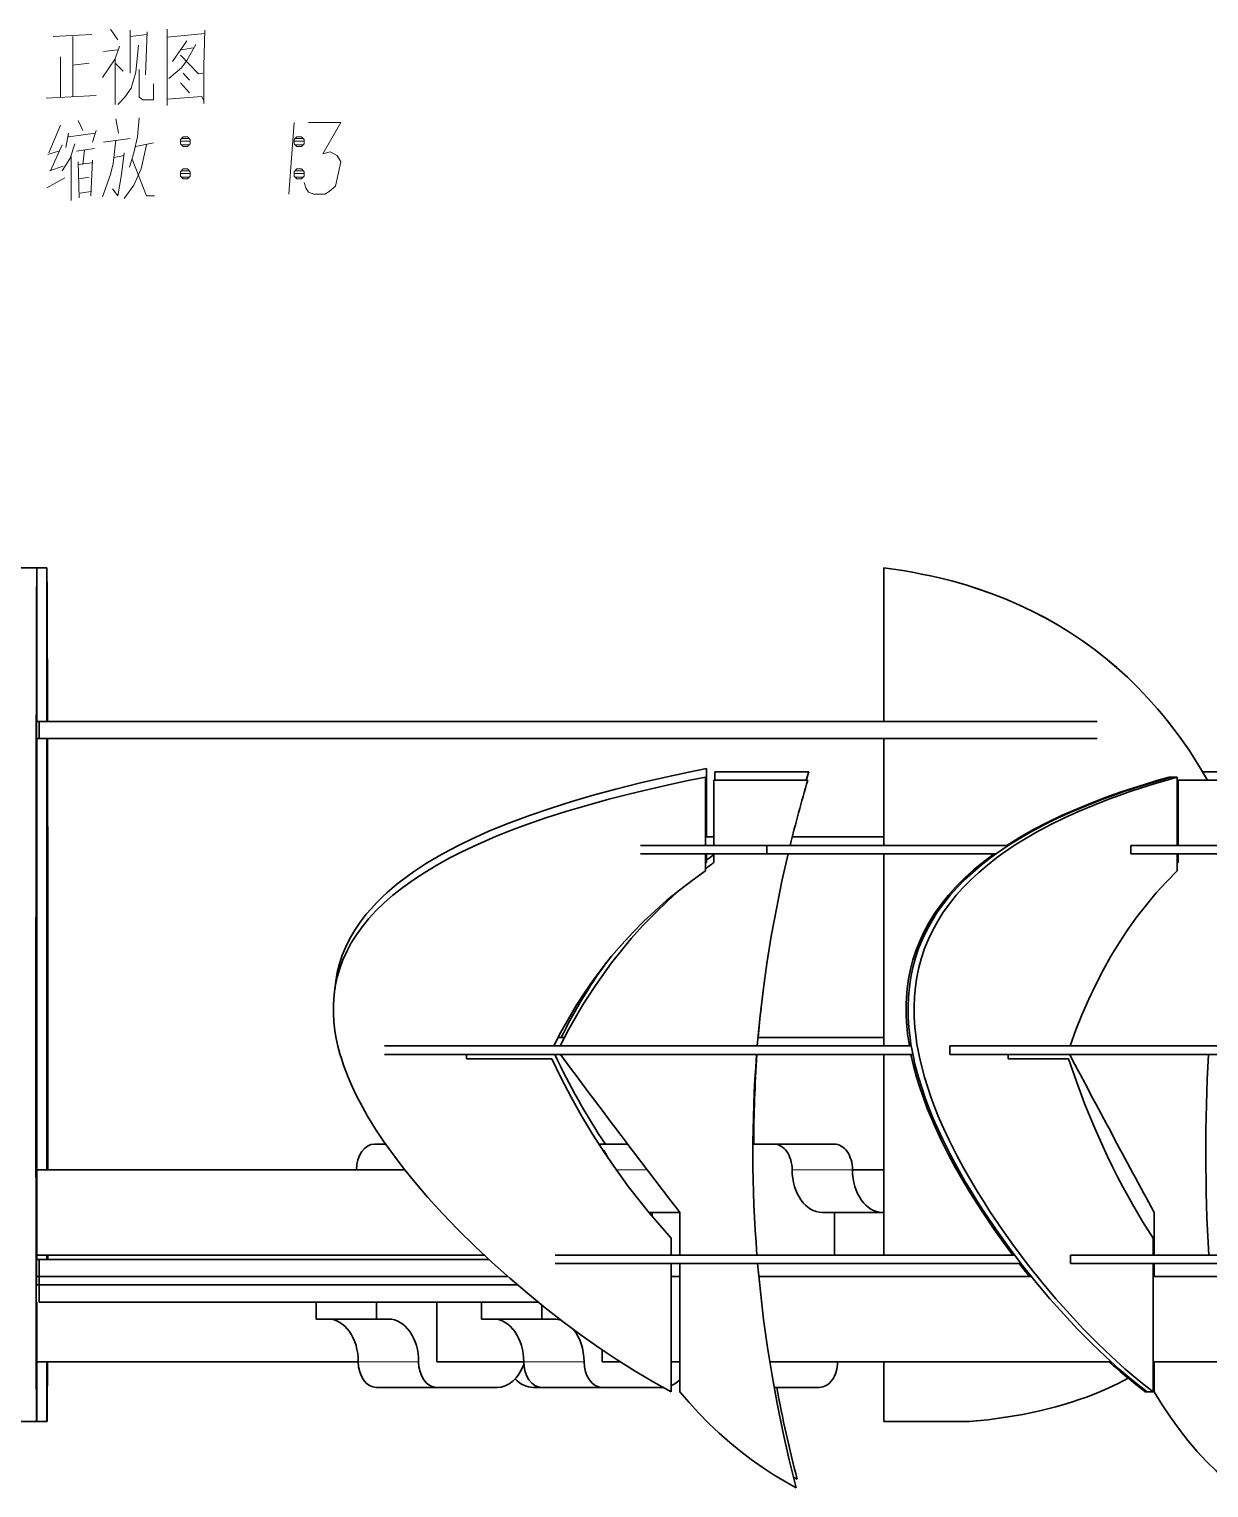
# Model space of a CAD drawing. Extents: x 95 to 1141, y 12 to 831.
# Drawn here: x 572.8 to 618.9, y 72.5 to 129.5 of the extents above; entities that cross this region are included whole.
import ezdxf

# ---------------------------------------------------------------- set-up
doc = ezdxf.new("R2010")
doc.units = 0

msp = doc.modelspace()

# ---------------------------------------------------------------- linework, layer by layer
at = {"color": 7, "lineweight": 35, "ltscale": 0.016667}
for p, q in [((573.1, 108.436), (572.433, 108.436)), ((573.093, 102.436), (573.093, 101.769)), ((573.191, 101.769), (573.191, 102.436)), ((599.216, 97.269), (599.216, 96.603)), ((617.643, 97.269), (617.643, 96.603)), ((597.883, 82.269), (597.883, 81.603)), ((616.7, 82.269), (616.7, 81.603)), ((584.007, 79.103), (584.007, 79.769)), ((586.364, 79.103), (586.364, 79.769)), ((590.468, 79.103), (590.468, 79.769)), ((573.093, 75.103), (572.426, 75.103))]:
    msp.add_line(p, q, dxfattribs=at)
at = {"color": 7, "lineweight": 35, "ltscale": 0.15}
for p, q in [((573.1, 102.436), (573.1, 108.436)), ((573.496, 102.436), (573.496, 108.436)), ((606.19, 102.436), (606.19, 108.436))]:
    msp.add_line(p, q, dxfattribs=at)
at = {"color": 7, "lineweight": 35, "ltscale": 0.009903}
for p, q in [((573.1, 108.436), (573.496, 108.436)), ((573.1, 101.769), (573.496, 101.769)), ((573.1, 75.103), (573.496, 75.103))]:
    msp.add_line(p, q, dxfattribs=at)
at = {"color": 7, "lineweight": 35, "ltscale": 0.002444}
for p, q in [((573.191, 102.436), (573.093, 102.436)), ((573.191, 101.769), (573.093, 101.769)), ((573.093, 81.436), (573.191, 81.436)), ((573.093, 80.769), (573.191, 80.769)), ((573.093, 80.436), (573.191, 80.436))]:
    msp.add_line(p, q, dxfattribs=at)
at = {"color": 7, "lineweight": 35}
for p, q in [((602.32, 102.436), (573.191, 102.436)), ((573.1, 101.769), (573.1, 81.436)), ((602.32, 101.769), (573.191, 101.769)), ((661.487, 97.603), (615.831, 97.603)), ((661.487, 97.269), (615.831, 97.269)), ((661.32, 97.269), (617.643, 97.269)), ((607.256, 89.769), (586.675, 89.769)), ((607.319, 89.436), (586.675, 89.436)), ((661.487, 89.769), (608.76, 89.769)), ((661.487, 89.436), (608.76, 89.436)), ((661.487, 81.603), (613.474, 81.603)), ((661.487, 81.269), (613.474, 81.269))]:
    msp.add_line(p, q, dxfattribs=at)
at = {"color": 7, "lineweight": 35, "ltscale": 0.305064}
for p, q in [((614.523, 102.436), (602.32, 102.436)), ((614.523, 101.769), (602.32, 101.769))]:
    msp.add_line(p, q, dxfattribs=at)
at = {"color": 7, "lineweight": 35, "ltscale": 0.00017395}
for p, q in [((573.093, 101.769), (573.1, 101.769)), ((573.503, 101.769), (573.496, 101.769)), ((573.1, 75.103), (573.093, 75.103)), ((573.496, 75.103), (573.503, 75.103))]:
    msp.add_line(p, q, dxfattribs=at)
at = {"color": 7, "lineweight": 35, "ltscale": 0.420833}
msp.add_line((573.496, 101.769), (573.496, 84.936), dxfattribs=at)
at = {"color": 7, "lineweight": 35, "ltscale": 0.083333}
for p, q in [((609.523, 101.769), (606.19, 101.769)), ((606.19, 75.103), (609.523, 75.103))]:
    msp.add_line(p, q, dxfattribs=at)
at = {"color": 7, "lineweight": 35, "ltscale": 0.104165}
msp.add_line((606.19, 101.769), (606.19, 97.603), dxfattribs=at)
at = {"color": 7, "lineweight": 35, "ltscale": 0.066667}
for p, q in [((599.216, 97.603), (599.216, 100.269)), ((599.253, 97.936), (599.253, 100.603)), ((617.643, 97.603), (617.643, 100.269))]:
    msp.add_line(p, q, dxfattribs=at)
at = {"color": 7, "lineweight": 35, "ltscale": 0.091667}
for p, q in [((603.253, 100.479), (599.586, 100.479)), ((603.216, 100.146), (599.549, 100.146))]:
    msp.add_line(p, q, dxfattribs=at)
at = {"color": 7, "lineweight": 35, "ltscale": 0.00833}
msp.add_line((599.586, 100.479), (599.586, 100.146), dxfattribs=at)
at = {"color": 7, "lineweight": 35, "ltscale": 0.008685}
msp.add_line((603.253, 100.479), (603.155, 100.146), dxfattribs=at)
at = {"color": 7, "lineweight": 35, "ltscale": 0.001833}
msp.add_line((617.407, 100.269), (617.334, 100.269), dxfattribs=at)
at = {"color": 7, "lineweight": 35, "ltscale": 0.00051918}
msp.add_line((617.334, 100.249), (617.334, 100.269), dxfattribs=at)
at = {"color": 7, "lineweight": 35, "ltscale": 0.005891}
for p, q in [((617.407, 100.269), (617.643, 100.269)), ((616.464, 76.269), (616.7, 76.269))]:
    msp.add_line(p, q, dxfattribs=at)
at = {"color": 7, "lineweight": 35, "ltscale": 0.043805}
msp.add_line((620.39, 100.479), (618.638, 100.479), dxfattribs=at)
at = {"color": 7, "lineweight": 35, "ltscale": 0.063573}
for p, q in [((599.549, 100.146), (599.549, 97.603)), ((617.687, 100.146), (617.687, 97.603))]:
    msp.add_line(p, q, dxfattribs=at)
at = {"color": 7, "lineweight": 35, "ltscale": 0.064818}
msp.add_line((620.28, 100.146), (617.687, 100.146), dxfattribs=at)
at = {"color": 7, "lineweight": 35, "ltscale": 0.123421}
for p, q in [((601.612, 97.603), (596.675, 97.603)), ((601.612, 97.269), (596.675, 97.269))]:
    msp.add_line(p, q, dxfattribs=at)
at = {"color": 7, "lineweight": 35, "ltscale": 0.008334}
for p, q in [((599.549, 97.936), (599.216, 97.936)), ((597.883, 80.769), (598.216, 80.769)), ((597.883, 77.436), (598.216, 77.436))]:
    msp.add_line(p, q, dxfattribs=at)
at = {"color": 7, "lineweight": 35, "ltscale": 0.236119}
msp.add_line((611.057, 97.603), (601.612, 97.603), dxfattribs=at)
at = {"color": 7, "lineweight": 35, "ltscale": 0.008333}
for p, q in [((601.612, 97.269), (601.612, 97.603)), ((601.612, 97.269), (601.612, 97.603)), ((615.831, 97.269), (615.831, 97.603)), ((599.549, 97.269), (599.549, 96.936)), ((617.687, 97.269), (617.687, 96.936)), ((608.76, 89.436), (608.76, 89.769)), ((613.474, 81.269), (613.474, 81.603))]:
    msp.add_line(p, q, dxfattribs=at)
at = {"color": 7, "lineweight": 35, "ltscale": 0.08951}
msp.add_line((606.19, 97.936), (602.61, 97.936), dxfattribs=at)
at = {"color": 7, "lineweight": 35, "ltscale": 0.033333}
msp.add_line((597.883, 97.269), (599.216, 97.269), dxfattribs=at)
at = {"color": 7, "lineweight": 35, "ltscale": 0.001119}
msp.add_line((599.253, 96.936), (599.216, 96.911), dxfattribs=at)
at = {"color": 7, "lineweight": 35, "ltscale": 0.008337}
msp.add_line((599.253, 97.27), (599.253, 96.936), dxfattribs=at)
at = {"color": 7, "lineweight": 35, "ltscale": 0.041667}
for p, q in [((601.216, 97.269), (599.549, 97.269)), ((598.216, 83.269), (598.216, 81.603)), ((604.252, 83.269), (604.252, 81.603)), ((616.744, 83.269), (616.744, 81.603)), ((599.883, 81.269), (598.216, 81.269))]:
    msp.add_line(p, q, dxfattribs=at)
at = {"color": 7, "lineweight": 35, "ltscale": 0.223834}
msp.add_line((610.565, 97.269), (601.612, 97.269), dxfattribs=at)
at = {"color": 7, "lineweight": 35, "ltscale": 0.153981}
msp.add_line((607.771, 97.269), (601.612, 97.269), dxfattribs=at)
at = {"color": 7, "lineweight": 35, "ltscale": 0.1875}
msp.add_line((606.19, 97.269), (606.19, 89.769), dxfattribs=at)
at = {"color": 7, "lineweight": 35, "ltscale": 0.094553}
msp.add_line((610.565, 97.269), (606.783, 97.269), dxfattribs=at)
at = {"color": 7, "lineweight": 35, "ltscale": 0.02357}
msp.add_line((616.7, 97.269), (617.643, 97.269), dxfattribs=at)
at = {"color": 7, "lineweight": 35, "ltscale": 0.0016}
msp.add_line((617.687, 96.936), (617.643, 96.89), dxfattribs=at)
at = {"color": 7, "lineweight": 35, "ltscale": 0.006311}
msp.add_line((593.717, 90.103), (593.465, 90.103), dxfattribs=at)
at = {"color": 7, "lineweight": 35, "ltscale": 0.122952}
msp.add_line((606.19, 90.103), (601.272, 90.103), dxfattribs=at)
at = {"color": 7, "lineweight": 35, "ltscale": 0.004167}
for p, q in [((589.883, 89.436), (589.883, 89.269)), ((611.044, 89.436), (611.044, 89.269)), ((573.496, 81.603), (573.496, 81.436))]:
    msp.add_line(p, q, dxfattribs=at)
at = {"color": 7, "lineweight": 35, "ltscale": 0.116667}
for p, q in [((598.216, 89.436), (593.549, 89.436)), ((573.1, 79.769), (573.1, 75.103))]:
    msp.add_line(p, q, dxfattribs=at)
at = {"color": 7, "lineweight": 35, "ltscale": 0.195833}
msp.add_line((606.19, 89.436), (606.19, 81.603), dxfattribs=at)
at = {"color": 7, "lineweight": 35, "ltscale": 0.082497}
msp.add_line((616.744, 89.436), (613.444, 89.436), dxfattribs=at)
at = {"color": 7, "lineweight": 35, "ltscale": 0.083334}
msp.add_line((589.883, 89.269), (593.217, 89.269), dxfattribs=at)
at = {"color": 7, "lineweight": 35, "ltscale": 0.058926}
for p, q in [((611.044, 89.269), (613.401, 89.269)), ((586.292, 81.603), (583.935, 81.603)), ((586.364, 76.436), (588.721, 76.436)), ((592.825, 76.436), (595.182, 76.436))]:
    msp.add_line(p, q, dxfattribs=at)
at = {"color": 7, "lineweight": 35, "ltscale": 0.010849}
msp.add_line((586.726, 85.936), (586.292, 85.936), dxfattribs=at)
at = {"color": 7, "lineweight": 35, "ltscale": 0.028201}
msp.add_line((595.052, 85.936), (596.18, 85.936), dxfattribs=at)
at = {"color": 7, "lineweight": 35, "ltscale": 0.020651}
msp.add_line((601.069, 85.936), (601.895, 85.936), dxfattribs=at)
at = {"color": 7, "lineweight": 35, "ltscale": 0.058925}
for p, q in [((601.895, 85.936), (604.252, 85.936)), ((586.292, 81.603), (588.649, 81.603)), ((584.007, 79.103), (586.364, 79.103)), ((590.468, 79.103), (592.825, 79.103)), ((591.078, 77.436), (588.721, 77.436)), ((591.078, 76.436), (588.721, 76.436)), ((597.539, 76.436), (595.182, 76.436))]:
    msp.add_line(p, q, dxfattribs=at)
at = {"color": 7, "lineweight": 35, "ltscale": 0.359314}
msp.add_line((587.472, 84.936), (573.1, 84.936), dxfattribs=at)
at = {"color": 7, "lineweight": 13, "ltscale": 0.030307}
msp.add_line((595.728, 84.936), (596.94, 84.936), dxfattribs=at)
at = {"color": 7, "lineweight": 13, "ltscale": 0.058925}
msp.add_line((602.602, 84.936), (604.959, 84.936), dxfattribs=at)
at = {"color": 7, "lineweight": 35, "ltscale": 0.030768}
msp.add_line((606.19, 84.936), (604.959, 84.936), dxfattribs=at)
at = {"color": 7, "lineweight": 35, "ltscale": 0.003142}
msp.add_line((597.009, 83.269), (597.135, 83.269), dxfattribs=at)
at = {"color": 7, "lineweight": 35, "ltscale": 0.027028}
msp.add_line((597.135, 83.269), (598.216, 83.269), dxfattribs=at)
at = {"color": 7, "lineweight": 35, "ltscale": 0.00375}
msp.add_line((597.135, 83.269), (597.135, 83.119), dxfattribs=at)
at = {"color": 7, "lineweight": 35, "ltscale": 0.011784}
msp.add_line((603.781, 83.269), (604.252, 83.269), dxfattribs=at)
at = {"color": 7, "lineweight": 35, "ltscale": 0.048445}
msp.add_line((604.252, 83.269), (606.19, 83.269), dxfattribs=at)
at = {"color": 7, "lineweight": 35, "ltscale": 0.436874}
msp.add_line((590.575, 81.603), (573.1, 81.603), dxfattribs=at)
msp.add_line((590.575, 81.603), (573.1, 81.603), dxfattribs=at)
at = {"color": 7, "lineweight": 35, "ltscale": 0.004166}
msp.add_line((573.525, 81.603), (573.525, 81.436), dxfattribs=at)
at = {"color": 7, "lineweight": 35, "ltscale": 0.047141}
msp.add_line((590.535, 81.603), (588.649, 81.603), dxfattribs=at)
at = {"color": 7, "lineweight": 35, "ltscale": 0.000994873}
msp.add_line((590.535, 81.603), (590.575, 81.603), dxfattribs=at)
at = {"color": 7, "lineweight": 35, "ltscale": 0.448882}
msp.add_line((611.297, 81.603), (593.342, 81.603), dxfattribs=at)
at = {"color": 7, "lineweight": 35, "ltscale": 0.025}
for p, q in [((573.093, 81.436), (573.093, 80.436)), ((573.191, 80.436), (573.191, 81.436)), ((573.191, 79.769), (573.191, 80.769))]:
    msp.add_line(p, q, dxfattribs=at)
at = {"color": 7, "lineweight": 35, "ltscale": 0.439087}
msp.add_line((590.754, 81.436), (573.191, 81.436), dxfattribs=at)
at = {"color": 7, "lineweight": 35, "ltscale": 0.455243}
msp.add_line((611.552, 81.269), (593.342, 81.269), dxfattribs=at)
at = {"color": 7, "lineweight": 35, "ltscale": 0.04998}
msp.add_line((595.883, 81.269), (597.883, 81.269), dxfattribs=at)
at = {"color": 7, "lineweight": 35, "ltscale": 0.125}
for p, q in [((597.883, 81.269), (597.883, 76.269)), ((598.216, 81.269), (598.216, 76.269)), ((616.7, 81.269), (616.7, 76.269))]:
    msp.add_line(p, q, dxfattribs=at)
at = {"color": 7, "lineweight": 35, "ltscale": 0.035341}
msp.add_line((615.286, 81.269), (616.7, 81.269), dxfattribs=at)
at = {"color": 7, "lineweight": 35, "ltscale": 0.029462}
msp.add_line((617.923, 81.269), (616.744, 81.269), dxfattribs=at)
at = {"color": 7, "lineweight": 35, "ltscale": 0.0125}
msp.add_line((616.744, 81.269), (616.744, 80.769), dxfattribs=at)
at = {"color": 7, "lineweight": 35, "ltscale": 0.457571}
msp.add_line((591.494, 80.769), (573.191, 80.769), dxfattribs=at)
at = {"color": 7, "lineweight": 35, "ltscale": 0.467187}
msp.add_line((591.878, 80.436), (573.191, 80.436), dxfattribs=at)
at = {"color": 7, "lineweight": 35, "ltscale": 0.266145}
msp.add_line((601.301, 80.769), (611.946, 80.769), dxfattribs=at)
at = {"color": 7, "lineweight": 35, "ltscale": 0.478392}
msp.add_line((616.7, 80.769), (635.836, 80.769), dxfattribs=at)
at = {"color": 7, "lineweight": 35, "ltscale": 0.487209}
msp.add_line((592.679, 79.769), (573.191, 79.769), dxfattribs=at)
at = {"color": 7, "lineweight": 35, "ltscale": 0.058334}
for p, q in [((588.721, 77.436), (588.721, 79.769)), ((573.496, 77.436), (573.496, 75.103)), ((606.19, 77.436), (606.19, 75.103))]:
    msp.add_line(p, q, dxfattribs=at)
at = {"color": 7, "lineweight": 35, "ltscale": 0.013729}
msp.add_line((592.825, 79.103), (592.825, 79.652), dxfattribs=at)
at = {"color": 7, "lineweight": 35, "ltscale": 0.011786}
for p, q in [((586.836, 79.103), (586.364, 79.103)), ((593.296, 79.103), (592.825, 79.103))]:
    msp.add_line(p, q, dxfattribs=at)
at = {"color": 7, "lineweight": 35, "ltscale": 0.011859}
msp.add_line((595.182, 77.436), (595.182, 77.91), dxfattribs=at)
at = {"color": 7, "lineweight": 35, "ltscale": 0.313931}
msp.add_line((573.1, 77.436), (585.657, 77.436), dxfattribs=at)
msp.add_line((573.1, 77.436), (585.657, 77.436), dxfattribs=at)
at = {"color": 7, "lineweight": 13, "ltscale": 0.058926}
for p, q in [((585.657, 77.436), (588.014, 77.436)), ((592.118, 77.436), (594.475, 77.436))]:
    msp.add_line(p, q, dxfattribs=at)
at = {"color": 7, "lineweight": 35, "ltscale": 0.084911}
msp.add_line((588.721, 77.436), (592.118, 77.436), dxfattribs=at)
at = {"color": 7, "lineweight": 35, "ltscale": 0.018011}
for p, q in [((595.182, 77.436), (595.902, 77.436)), ((595.902, 77.436), (595.182, 77.436))]:
    msp.add_line(p, q, dxfattribs=at)
at = {"color": 7, "lineweight": 35, "ltscale": 0.331506}
msp.add_line((601.73, 77.436), (614.991, 77.436), dxfattribs=at)
at = {"color": 7, "lineweight": 35, "ltscale": 0.333347}
msp.add_line((601.73, 77.436), (615.064, 77.436), dxfattribs=at)
at = {"color": 7, "lineweight": 35, "ltscale": 0.048421}
msp.add_line((601.73, 77.436), (603.667, 77.436), dxfattribs=at)
at = {"color": 7, "lineweight": 35, "ltscale": 0.001109}
msp.add_line((616.7, 77.436), (616.744, 77.436), dxfattribs=at)
at = {"color": 7, "lineweight": 35, "ltscale": 0.485275}
msp.add_line((616.7, 77.436), (636.111, 77.436), dxfattribs=at)
at = {"color": 7, "lineweight": 35, "ltscale": 0.001343}
for p, q in [((616.744, 77.413), (616.7, 77.383)), ((616.744, 77.412), (616.7, 77.382))]:
    msp.add_line(p, q, dxfattribs=at)
at = {"color": 7, "lineweight": 35, "ltscale": 0.020117}
msp.add_line((616.737, 77.407), (616.737, 76.603), dxfattribs=at)
at = {"color": 7, "lineweight": 35, "ltscale": 0.029167}
msp.add_line((616.744, 77.436), (616.744, 76.269), dxfattribs=at)
at = {"color": 7, "lineweight": 35, "ltscale": 0.008307}
msp.add_line((592.493, 76.436), (592.825, 76.436), dxfattribs=at)
at = {"color": 7, "lineweight": 35, "ltscale": 0.044135}
msp.add_line((601.902, 76.436), (603.667, 76.436), dxfattribs=at)
at = {"color": 7, "lineweight": 35, "ltscale": 0.001407}
msp.add_line((616.391, 76.326), (616.391, 76.269), dxfattribs=at)
at = {"color": 7, "lineweight": 35, "ltscale": 0.001157}
msp.add_line((616.7, 76.631), (616.737, 76.603), dxfattribs=at)
at = {"color": 7, "lineweight": 35, "ltscale": 0.000921631}
msp.add_line((616.7, 76.603), (616.737, 76.603), dxfattribs=at)
at = {"color": 7, "lineweight": 35, "ltscale": 0.001108}
msp.add_line((616.7, 76.603), (616.744, 76.603), dxfattribs=at)
at = {"color": 7, "lineweight": 35, "ltscale": 0.002155}
msp.add_line((616.7, 76.465), (616.744, 76.391), dxfattribs=at)
at = {"color": 7, "lineweight": 35, "ltscale": 0.005893}
msp.add_line((616.626, 76.269), (616.391, 76.269), dxfattribs=at)
at = {"color": 7, "lineweight": 35, "ltscale": 0.004023}
msp.add_line((602.657, 72.926), (602.799, 72.849), dxfattribs=at)
at = {"color": 7, "lineweight": 13}
for points in [[(575.982, 129.473), (576.262, 129.053)], [(576.752, 129.438), (576.752, 127.758)], [(577.347, 127.688), (577.417, 129.368)], [(578.187, 129.473), (578.187, 128.003), (578.187, 126.498)], [(578.187, 129.438), (578.187, 128.038), (578.187, 126.638)], [(579.657, 129.298), (578.187, 129.158)], [(579.622, 126.673), (579.622, 128.038), (579.657, 129.438)], [(573.742, 129.193), (575.247, 129.263)], [(574.512, 129.193), (574.512, 128.038), (574.512, 126.848)], [(576.332, 128.808), (576.157, 128.318), (575.667, 127.583)], [(577.417, 129.263), (576.752, 129.193)], [(577.067, 128.843), (576.962, 127.793)], [(578.957, 129.018), (578.397, 128.213)], [(578.747, 128.668), (579.202, 128.738)], [(578.957, 128.248), (579.307, 128.878)], [(574.022, 128.388), (574.022, 126.813)], [(575.702, 128.598), (576.262, 128.668)], [(576.157, 128.318), (576.157, 126.533)], [(578.712, 128.458), (579.412, 127.723)], [(578.747, 127.968), (578.957, 128.248)], [(574.512, 128.073), (575.142, 128.143)], [(576.157, 128.143), (576.472, 127.828)], [(576.962, 127.793), (576.787, 127.163)], [(577.102, 126.813), (577.102, 127.898)], [(578.257, 127.548), (578.747, 127.968)], [(578.817, 127.758), (579.062, 127.478)], [(579.412, 127.723), (579.587, 127.758)], [(576.542, 126.813), (576.787, 127.163)], [(577.662, 127.338), (577.662, 126.708)], [(578.712, 127.373), (579.062, 126.988)], [(573.462, 126.778), (575.422, 126.883)], [(576.262, 126.533), (576.542, 126.813)], [(577.242, 126.708), (577.102, 126.813)], [(577.662, 126.708), (577.242, 126.708)], [(578.187, 126.743), (579.552, 126.848)], [(579.622, 126.568), (579.622, 126.673), (579.552, 126.848)], [(574.722, 125.903), (574.897, 125.518)], [(576.192, 125.973), (576.297, 125.413)], [(577.102, 126.008), (577.032, 125.273)], [(574.022, 125.728), (573.567, 124.643)], [(574.337, 125.413), (574.232, 124.853)], [(574.337, 125.273), (575.387, 125.413)], [(575.422, 125.518), (575.282, 125.063)], [(583.157, 125.833), (583.052, 124.433), (582.947, 123.033)], [(583.542, 123.488), (583.612, 123.278), (583.717, 123.103), (583.927, 123.033), (584.347, 123.033), (584.522, 123.138), (584.767, 123.348), (584.977, 124.293), (584.837, 124.538), (584.557, 124.678), (584.277, 124.608), (584.977, 125.833), (583.717, 125.833)], [(574.092, 124.958), (573.637, 123.943)], [(574.582, 124.993), (574.407, 124.433)], [(574.652, 124.713), (575.352, 124.818)], [(574.967, 124.748), (574.897, 124.188)], [(576.192, 125.133), (576.087, 124.223), (575.982, 123.803), (575.667, 122.928)], [(575.702, 125.063), (576.752, 125.203)], [(577.032, 125.273), (576.892, 124.643)], [(576.962, 124.888), (577.662, 125.028)], [(577.382, 124.958), (577.172, 124.013)], [(578.712, 125.098), (579.097, 125.098)], [(578.747, 125.203), (579.062, 125.203)], [(578.747, 124.958), (579.062, 124.958)], [(583.157, 125.098), (583.542, 125.098)], [(583.192, 125.203), (583.507, 125.203)], [(583.192, 124.958), (583.507, 124.958)], [(573.952, 124.713), (573.532, 124.573)], [(574.407, 124.433), (574.092, 123.943)], [(574.442, 124.503), (574.442, 122.788)], [(574.722, 124.293), (574.757, 122.893)], [(574.722, 124.188), (575.247, 124.258)], [(575.282, 124.363), (575.212, 122.963)], [(576.507, 124.643), (576.402, 123.803), (576.262, 122.963), (576.052, 123.243)], [(576.122, 124.468), (576.507, 124.538)], [(576.892, 124.643), (576.717, 124.083)], [(576.822, 124.398), (577.382, 122.963)], [(573.497, 123.278), (574.197, 123.663)], [(573.602, 123.943), (574.127, 124.118)], [(574.757, 123.628), (575.142, 123.698)], [(577.172, 124.013), (576.892, 123.383)], [(578.712, 123.838), (579.097, 123.838)], [(578.747, 123.943), (579.062, 123.943)], [(578.747, 123.698), (579.062, 123.698)], [(583.157, 123.838), (583.542, 123.838)], [(583.192, 123.943), (583.507, 123.943)], [(583.192, 123.698), (583.507, 123.698)], [(575.212, 123.138), (574.792, 123.068)], [(576.892, 123.383), (576.507, 122.858)], [(577.382, 122.963), (577.697, 122.963)]]:
    msp.add_lwpolyline(points, dxfattribs=at)
for points in [[(578.817, 124.888), (578.992, 124.888), (579.097, 124.993), (579.097, 125.168), (578.992, 125.273), (578.817, 125.273), (578.712, 125.168), (578.712, 124.993)], [(583.262, 124.888), (583.437, 124.888), (583.542, 124.993), (583.542, 125.168), (583.437, 125.273), (583.262, 125.273), (583.157, 125.168), (583.157, 124.993)], [(578.817, 123.628), (578.992, 123.628), (579.097, 123.733), (579.097, 123.908), (578.992, 124.013), (578.817, 124.013), (578.712, 123.908), (578.712, 123.733)], [(583.262, 123.628), (583.437, 123.628), (583.542, 123.733), (583.542, 123.908), (583.437, 124.013), (583.262, 124.013), (583.157, 123.908), (583.157, 123.733)]]:
    msp.add_lwpolyline(points, close=True, dxfattribs=at)
at = {"color": 7, "lineweight": 35}
for points in [[(573.1, 108.436), (573.089, 107.004), (573.083, 105.276), (573.073, 100.103), (573.067, 89.496), (573.073, 79.769), (573.08, 76.834), (573.085, 75.876), (573.093, 75.103)], [(573.496, 108.436), (573.505, 107.363), (573.519, 102.436)], [(606.19, 108.436), (606.931, 108.329), (607.298, 108.267), (607.66, 108.198), (608.013, 108.124), (608.362, 108.045), (608.88, 107.913), (609.389, 107.769), (609.888, 107.611), (610.378, 107.439), (610.925, 107.227), (611.46, 106.997), (611.982, 106.751), (612.492, 106.487), (612.988, 106.205), (613.472, 105.907), (613.943, 105.592), (614.401, 105.26), (614.847, 104.912), (615.279, 104.547), (615.699, 104.166), (616.105, 103.769), (616.499, 103.356), (616.879, 102.928), (617.095, 102.672), (617.306, 102.41), (617.715, 101.872), (618.106, 101.315), (618.478, 100.739), (618.832, 100.146)], [(606.191, 108.436), (606.932, 108.329), (607.299, 108.267), (607.662, 108.198), (608.014, 108.124), (608.363, 108.045), (608.881, 107.913), (609.39, 107.769), (609.89, 107.611), (610.379, 107.439), (610.927, 107.227), (611.461, 106.997), (611.984, 106.751), (612.493, 106.487), (612.99, 106.205), (613.473, 105.907), (613.944, 105.592), (614.403, 105.26), (614.848, 104.912), (615.281, 104.547), (615.7, 104.166), (616.107, 103.769), (616.5, 103.356), (616.88, 102.928), (617.096, 102.672), (617.307, 102.41), (617.716, 101.872), (618.107, 101.315), (618.48, 100.739), (618.833, 100.146)], [(599.216, 100.269), (598.546, 100.133), (597.892, 99.993), (597.045, 99.801), (596.226, 99.604), (595.437, 99.401), (594.583, 99.165), (593.765, 98.922), (592.983, 98.671), (592.238, 98.413), (591.815, 98.257), (591.405, 98.099), (591.016, 97.942), (590.639, 97.783), (590.15, 97.563), (589.682, 97.34), (589.237, 97.112), (588.73, 96.833), (588.254, 96.548), (587.81, 96.256), (587.396, 95.959), (587.012, 95.655), (586.672, 95.358), (586.359, 95.055), (586.075, 94.746), (585.817, 94.433), (585.587, 94.114), (585.384, 93.79), (585.207, 93.462), (585.057, 93.129), (584.933, 92.791), (584.834, 92.449), (584.76, 92.103), (584.712, 91.761), (584.687, 91.415), (584.685, 91.066), (584.705, 90.713), (584.747, 90.358), (584.798, 90.06), (584.863, 89.76), (584.942, 89.458), (585.009, 89.238), (585.082, 89.018), (585.167, 88.782), (585.26, 88.546), (585.366, 88.298), (585.479, 88.049), (585.605, 87.792), (585.738, 87.535), (586.022, 87.028), (586.333, 86.522), (586.67, 86.017), (587.03, 85.514), (587.41, 85.015), (587.809, 84.52), (588.085, 84.193), (588.367, 83.869), (588.948, 83.229), (589.549, 82.603), (590.211, 81.949), (590.886, 81.315), (591.571, 80.701), (592.264, 80.11), (592.962, 79.543), (593.663, 78.999), (594.365, 78.481), (595.069, 77.987), (595.773, 77.519), (596.477, 77.077), (597.18, 76.66), (597.883, 76.269)], [(599.253, 100.603), (598.568, 100.463), (597.901, 100.32), (597.256, 100.175), (596.628, 100.027), (595.713, 99.797), (594.835, 99.559), (593.995, 99.314), (593.192, 99.061), (592.343, 98.771), (591.541, 98.472), (590.785, 98.163), (590.424, 98.005), (590.075, 97.845), (589.627, 97.627), (589.199, 97.406), (588.792, 97.181), (588.285, 96.877), (587.813, 96.566), (587.375, 96.249), (587.169, 96.087), (586.971, 95.923), (586.784, 95.759), (586.605, 95.594), (586.378, 95.369), (586.167, 95.142), (585.97, 94.912), (585.731, 94.601), (585.518, 94.285), (585.332, 93.965), (585.17, 93.64), (585.034, 93.31), (584.923, 92.976), (584.837, 92.638), (584.775, 92.296), (584.736, 91.95)], [(617.407, 100.269), (616.471, 99.993), (616.015, 99.848), (615.571, 99.7), (615.147, 99.552), (614.735, 99.401), (614.131, 99.165), (613.553, 98.922), (613, 98.671), (612.473, 98.413), (611.89, 98.103), (611.343, 97.783), (611.081, 97.618), (610.828, 97.452), (610.585, 97.283), (610.351, 97.112), (609.992, 96.833), (609.656, 96.548), (609.342, 96.256), (609.049, 95.959), (608.778, 95.655), (608.512, 95.325), (608.271, 94.988), (608.054, 94.645), (607.86, 94.295), (607.69, 93.94), (607.543, 93.578), (607.419, 93.21), (607.318, 92.837), (607.239, 92.459), (607.182, 92.075), (607.146, 91.686), (607.132, 91.293), (607.137, 90.896), (607.163, 90.495), (607.208, 90.09), (607.245, 89.842), (607.288, 89.593), (607.341, 89.329), (607.401, 89.064), (607.539, 88.546), (607.663, 88.142), (607.802, 87.738), (607.954, 87.332), (608.077, 87.028), (608.207, 86.724), (608.487, 86.118), (608.79, 85.514), (609.059, 85.015), (609.341, 84.52), (609.635, 84.031), (609.862, 83.668), (610.094, 83.308), (610.572, 82.603), (611.082, 81.89), (611.604, 81.201), (612.135, 80.538), (612.67, 79.901), (613.21, 79.293), (613.751, 78.713), (614.294, 78.164), (614.837, 77.644), (615.38, 77.155), (615.922, 76.697), (616.464, 76.269)], [(617.643, 100.269), (616.706, 99.993), (616.251, 99.848), (615.807, 99.7), (615.383, 99.552), (614.971, 99.401), (614.367, 99.165), (613.788, 98.922), (613.236, 98.671), (612.709, 98.413), (612.126, 98.103), (611.578, 97.783), (611.317, 97.618), (611.064, 97.452), (610.821, 97.283), (610.586, 97.112), (610.228, 96.833), (609.892, 96.548), (609.577, 96.256), (609.285, 95.959), (609.014, 95.655), (608.748, 95.325), (608.507, 94.988), (608.289, 94.645), (608.096, 94.295), (607.926, 93.94), (607.779, 93.578), (607.655, 93.21), (607.554, 92.837), (607.475, 92.459), (607.418, 92.075), (607.382, 91.686), (607.367, 91.293), (607.373, 90.896), (607.399, 90.495), (607.444, 90.09), (607.48, 89.842), (607.524, 89.593), (607.577, 89.329), (607.637, 89.064), (607.775, 88.546), (607.899, 88.142), (608.038, 87.738), (608.19, 87.332), (608.313, 87.028), (608.443, 86.724), (608.723, 86.118), (609.026, 85.514), (609.295, 85.015), (609.577, 84.52), (609.871, 84.031), (610.098, 83.668), (610.33, 83.308), (610.807, 82.603), (611.318, 81.89), (611.84, 81.201), (612.37, 80.538), (612.906, 79.901), (613.445, 79.293), (613.987, 78.713), (614.53, 78.164), (615.073, 77.644), (615.615, 77.155), (616.158, 76.697), (616.7, 76.269)], [(617.334, 100.269), (616.845, 100.129), (616.369, 99.984), (615.907, 99.837), (615.457, 99.686), (614.874, 99.48), (614.313, 99.267), (613.773, 99.047), (613.153, 98.776), (612.565, 98.496), (612.007, 98.207), (611.48, 97.909), (610.983, 97.603)], [(602.446, 97.266), (602.204, 96.199), (601.986, 95.13), (601.79, 94.06), (601.619, 92.989), (601.47, 91.917), (601.345, 90.844), (601.243, 89.769)], [(610.492, 97.269), (610.078, 96.96), (609.691, 96.643), (609.333, 96.318), (609.001, 95.986), (608.696, 95.646), (608.419, 95.299), (608.168, 94.944), (607.943, 94.583), (607.745, 94.214), (607.573, 93.839), (607.436, 93.485), (607.321, 93.126), (607.227, 92.762), (607.154, 92.393), (607.102, 92.019), (607.07, 91.641), (607.06, 91.412), (607.057, 91.182), (607.062, 90.95), (607.073, 90.715), (607.115, 90.245), (607.183, 89.769)], [(599.216, 96.603), (598.699, 96.235), (598.199, 95.854), (597.715, 95.459), (597.248, 95.049), (596.799, 94.625), (596.365, 94.187), (595.949, 93.735), (595.549, 93.269), (595.181, 92.808), (594.829, 92.334), (594.491, 91.847), (594.17, 91.347), (593.863, 90.834), (593.573, 90.308), (593.297, 89.769)], [(617.643, 96.603), (617.226, 96.182), (616.825, 95.742), (616.439, 95.285), (616.068, 94.809), (615.714, 94.314), (615.374, 93.801), (615.05, 93.269), (614.748, 92.73), (614.46, 92.174), (614.187, 91.599), (613.929, 91.007), (613.686, 90.397), (613.458, 89.769)], [(598.258, 95.9), (597.745, 95.438), (597.251, 94.961), (596.776, 94.468), (596.32, 93.96), (595.883, 93.436), (595.55, 93.011), (595.229, 92.577), (594.92, 92.133), (594.622, 91.68), (594.431, 91.372), (594.244, 91.06), (593.886, 90.423), (593.549, 89.769)], [(607.245, 89.436), (607.345, 88.992), (607.465, 88.546), (607.59, 88.142), (607.728, 87.738), (607.881, 87.332), (608.004, 87.028), (608.134, 86.724), (608.413, 86.118), (608.717, 85.514), (608.986, 85.015), (609.268, 84.52), (609.562, 84.031), (609.789, 83.668), (610.021, 83.308), (610.498, 82.603), (610.858, 82.097), (611.223, 81.603)], [(593.217, 89.269), (593.583, 88.511), (593.97, 87.767), (594.378, 87.038), (594.806, 86.324), (595.256, 85.624), (595.725, 84.94), (596.216, 84.269), (596.614, 83.756), (597.024, 83.251), (597.447, 82.756), (597.883, 82.269)], [(613.401, 89.269), (613.704, 88.386), (614.028, 87.523), (614.372, 86.679), (614.735, 85.856), (614.925, 85.45), (615.12, 85.049), (615.318, 84.657), (615.522, 84.269), (615.898, 83.587), (616.291, 82.92), (616.7, 82.269)], [(601.255, 81.269), (601.361, 80.179), (601.49, 79.087), (601.643, 77.995), (601.82, 76.901), (602.02, 75.806), (602.243, 74.71), (602.491, 73.613), (602.762, 72.515)], [(573.518, 77.436), (573.509, 75.529), (573.503, 75.103)], [(615.731, 76.794), (615.343, 76.593), (614.942, 76.403), (614.528, 76.226), (614.102, 76.061), (613.812, 75.958), (613.516, 75.86), (613.213, 75.767), (612.905, 75.68), (612.274, 75.521), (611.619, 75.384), (610.943, 75.269), (610.244, 75.175), (609.523, 75.103)], [(615.732, 76.793), (615.343, 76.592), (614.943, 76.403), (614.529, 76.226), (614.103, 76.061), (613.813, 75.958), (613.517, 75.86), (613.214, 75.767), (612.906, 75.679), (612.275, 75.521), (611.62, 75.384), (610.944, 75.269), (610.246, 75.175), (609.525, 75.103)], [(598.216, 76.269), (598.581, 75.841), (598.959, 75.428), (599.349, 75.032), (599.752, 74.651), (600.168, 74.285), (600.596, 73.936), (601.007, 73.624), (601.429, 73.327), (601.862, 73.042), (602.307, 72.772), (602.762, 72.515)], [(616.744, 76.269), (617.055, 75.757), (617.379, 75.268), (617.715, 74.801), (618.065, 74.357), (618.428, 73.936), (618.792, 73.549), (619.169, 73.183), (619.558, 72.838), (619.959, 72.515)]]:
    msp.add_lwpolyline(points, dxfattribs=at)
for centre, radius, start, end in [((-9341.027, 89.044), 9914.556, 359.9762584, 0.0735375), ((654.476, 84.893), 53.481, 163.4297, 166.2527), ((611.981, 80.092), 20.935, 126.429, 127.5714), ((612.008, 80.439), 20.918, 126.5538, 127.5717), ((611.431, 81.335), 19.883, 144.0841, 153.8341), ((651.055, 85.922), 49.95, 173.872, 175.1987), ((618.337, 101.237), 27.65, 205.2652, 213.6001), ((1002.883, 394.353), 510.42, 216.68281, 217.55091), ((651.092, 85.595), 50.023, 175.5961, 184.5772), ((650.903, 85.935), 49.798, 175.9681, 179.9984), ((1085.884, 338.275), 533.966, 207.77624, 208.52672), ((689.45, 85.595), 70.689, 176.88473, 183.23742), ((637.893, 101.718), 33.405, 217.745, 218.838), ((629.365, 93.262), 21.379, 227.7511, 232.6375), ((656.465, 86.677), 55.42, 190.6488, 194.4492)]:
    msp.add_arc(centre, radius, start, end, dxfattribs=at)
for centre, major_axis, start_param, end_param in [((586.292, 84.936), (0, -1), 3.141593, 4.712389), ((594.778, 84.936), (0, -1), 2.061467, 2.591579), ((601.895, 84.936), (0, -1), 1.570796, 3.141593), ((604.252, 84.936), (0, -1), 1.570796, 3.141593), ((603.781, 84.936), (0, -1.667), 4.712389, 6.283185), ((606.138, 84.936), (0, -1.667), 4.712389, 6.283185), ((584.479, 77.436), (0, -1.667), 1.570796, 3.141593), ((586.836, 77.436), (0, -1.667), 1.570796, 3.141593), ((590.939, 77.436), (0, -1.667), 1.570796, 3.141593), ((593.296, 77.436), (0, -1.667), 2.880383, 3.141593), ((593.296, 77.436), (0, -1.667), 1.570796, 2.431452), ((586.364, 77.436), (0, -1), 4.712389, 6.283185), ((588.721, 77.436), (0, -1), 4.712389, 6.283185), ((591.078, 78.103), (0, -1.667), 6.283185, 7.370461), ((592.825, 77.436), (0, -1), 4.712389, 6.283185), ((595.182, 77.436), (0, -1), 4.712389, 6.283185), ((603.667, 77.436), (0, -1), 6.283185, 7.853982), ((592.493, 78.103), (0, -1.667), 5.639757, 6.283185), ((594.85, 78.103), (0, -1.667), 6.280409, 6.283185), ((597.207, 77.436), (0, -1), 6.283185, 6.287054), ((597.539, 78.103), (0, -1.667), 6.283185, 6.314756), ((597.539, 78.103), (0, -1.667), 0.295933, 0.611992)]:
    msp.add_ellipse(centre, major_axis=major_axis, ratio=0.707107, start_param=start_param, end_param=end_param, dxfattribs=at)

doc.saveas('drawing.dxf')
